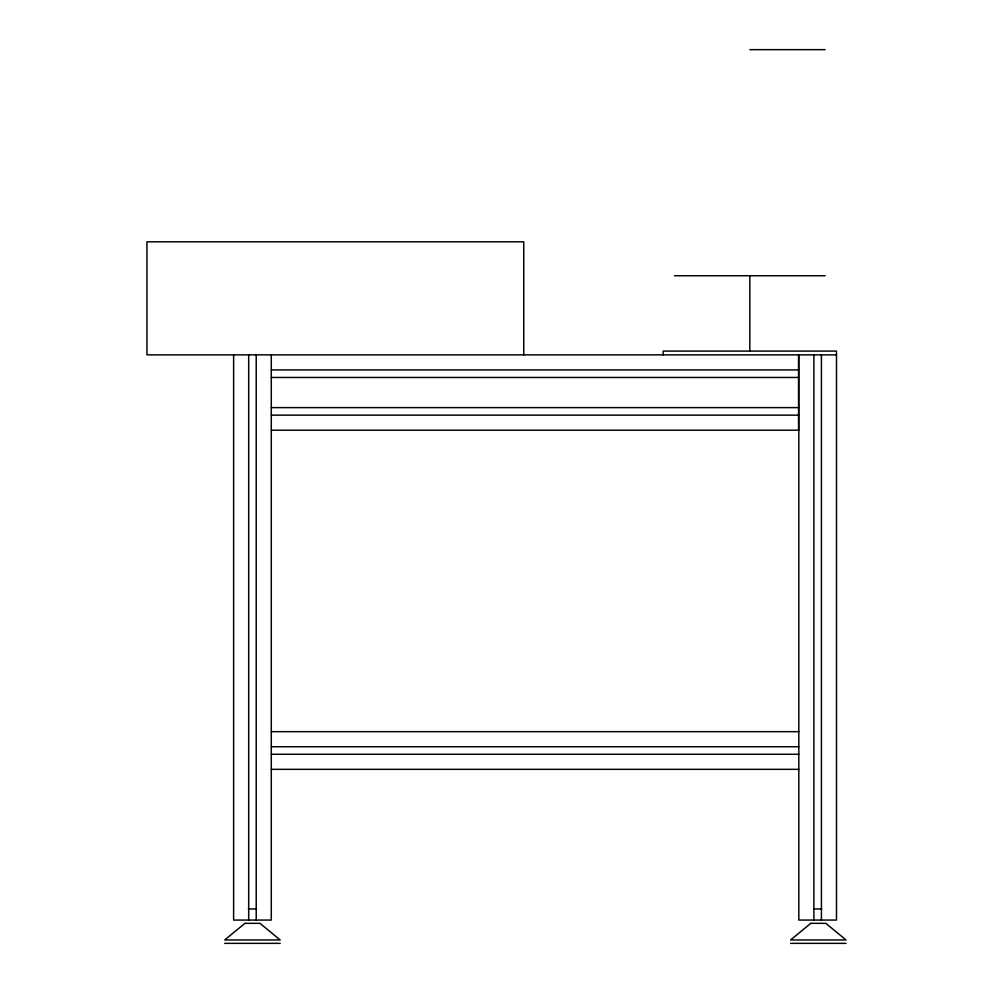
<?xml version="1.0" encoding="UTF-8"?>
<svg xmlns="http://www.w3.org/2000/svg" width="993" height="993" viewBox="0 0 993 993"><rect width="100%" height="100%" fill="white"/><g stroke="black" fill="none" stroke-linecap="round" stroke-linejoin="round"><path stroke-width="1.49" d="M749.827 49.65L825.195 49.65M674.47 275.731L825.195 275.731M836.491 354.861L146.952 354.861L146.952 241.82L523.745 241.82L523.745 354.861M271.288 369.93L798.558 369.93M271.288 377.464L798.558 377.464M271.288 407.614L798.558 407.614M271.288 415.148L798.558 415.148M271.288 430.217L798.819 430.217M271.288 731.667L798.819 731.667M271.288 746.736L798.819 746.736M271.288 754.27L798.819 754.27M271.288 769.339L798.819 769.339M248.387 908.943L256.517 908.943M814.248 908.943L821.732 908.943M224.703 943.35L280.187 943.35M790.577 943.35L846.048 943.35M821.422 354.861L821.422 920.064M813.888 354.861L813.888 920.064M798.819 354.861L798.819 920.064L836.491 920.064L836.491 351.088L663.163 351.088L663.163 354.861M798.558 354.861L798.558 430.217M749.827 275.731L749.827 351.088M271.288 354.861L271.288 920.064L233.616 920.064L233.616 354.861M256.219 354.861L256.219 920.064M248.684 354.861L248.684 920.064M244.936 923.329L224.703 939.961L280.187 939.961L259.967 923.329L244.936 923.329M810.797 923.329L790.577 939.961L846.048 939.961L825.828 923.329L810.797 923.329"/></g></svg>
